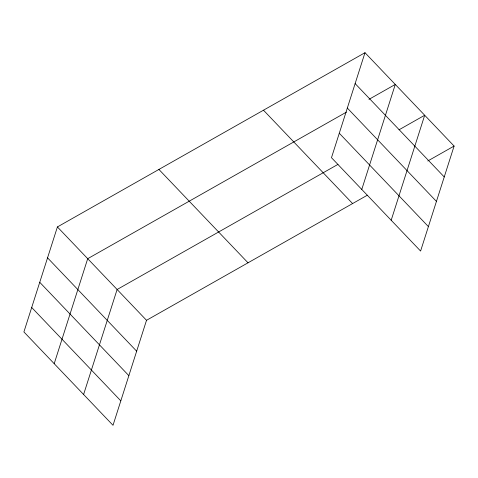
<?xml version="1.0" encoding="UTF-8"?>
<svg xmlns="http://www.w3.org/2000/svg" width="478" height="478" viewBox="0 0 478 478"><rect width="100%" height="100%" fill="white"/><g stroke="black" fill="none" stroke-linecap="round" stroke-linejoin="round"><path stroke-width="0.72" d="M364.989 52.7L331.481 157.698L420.592 251.058L454.1 146.065L364.989 52.7L57.408 226.942L23.9 331.935L113.011 425.3L146.519 320.302L367.373 195.191M54.199 363.68L87.707 258.688L346.466 112.103M83.602 394.487L117.11 289.495L337.97 164.384M361.78 189.437L395.288 84.445L368.95 99.364M391.183 220.244L424.691 115.252L398.999 129.813M427.762 160.984L454.1 146.065M355.13 83.59L444.241 176.95M347.327 108.046L436.438 201.405M339.284 133.243L428.396 226.602M263.486 110.203L352.597 203.562M158.911 169.445L248.022 262.804M57.408 226.942L146.519 320.302M47.549 257.833L136.66 351.193M39.746 282.289L128.857 375.648M31.703 307.485L120.814 400.845"/></g></svg>
